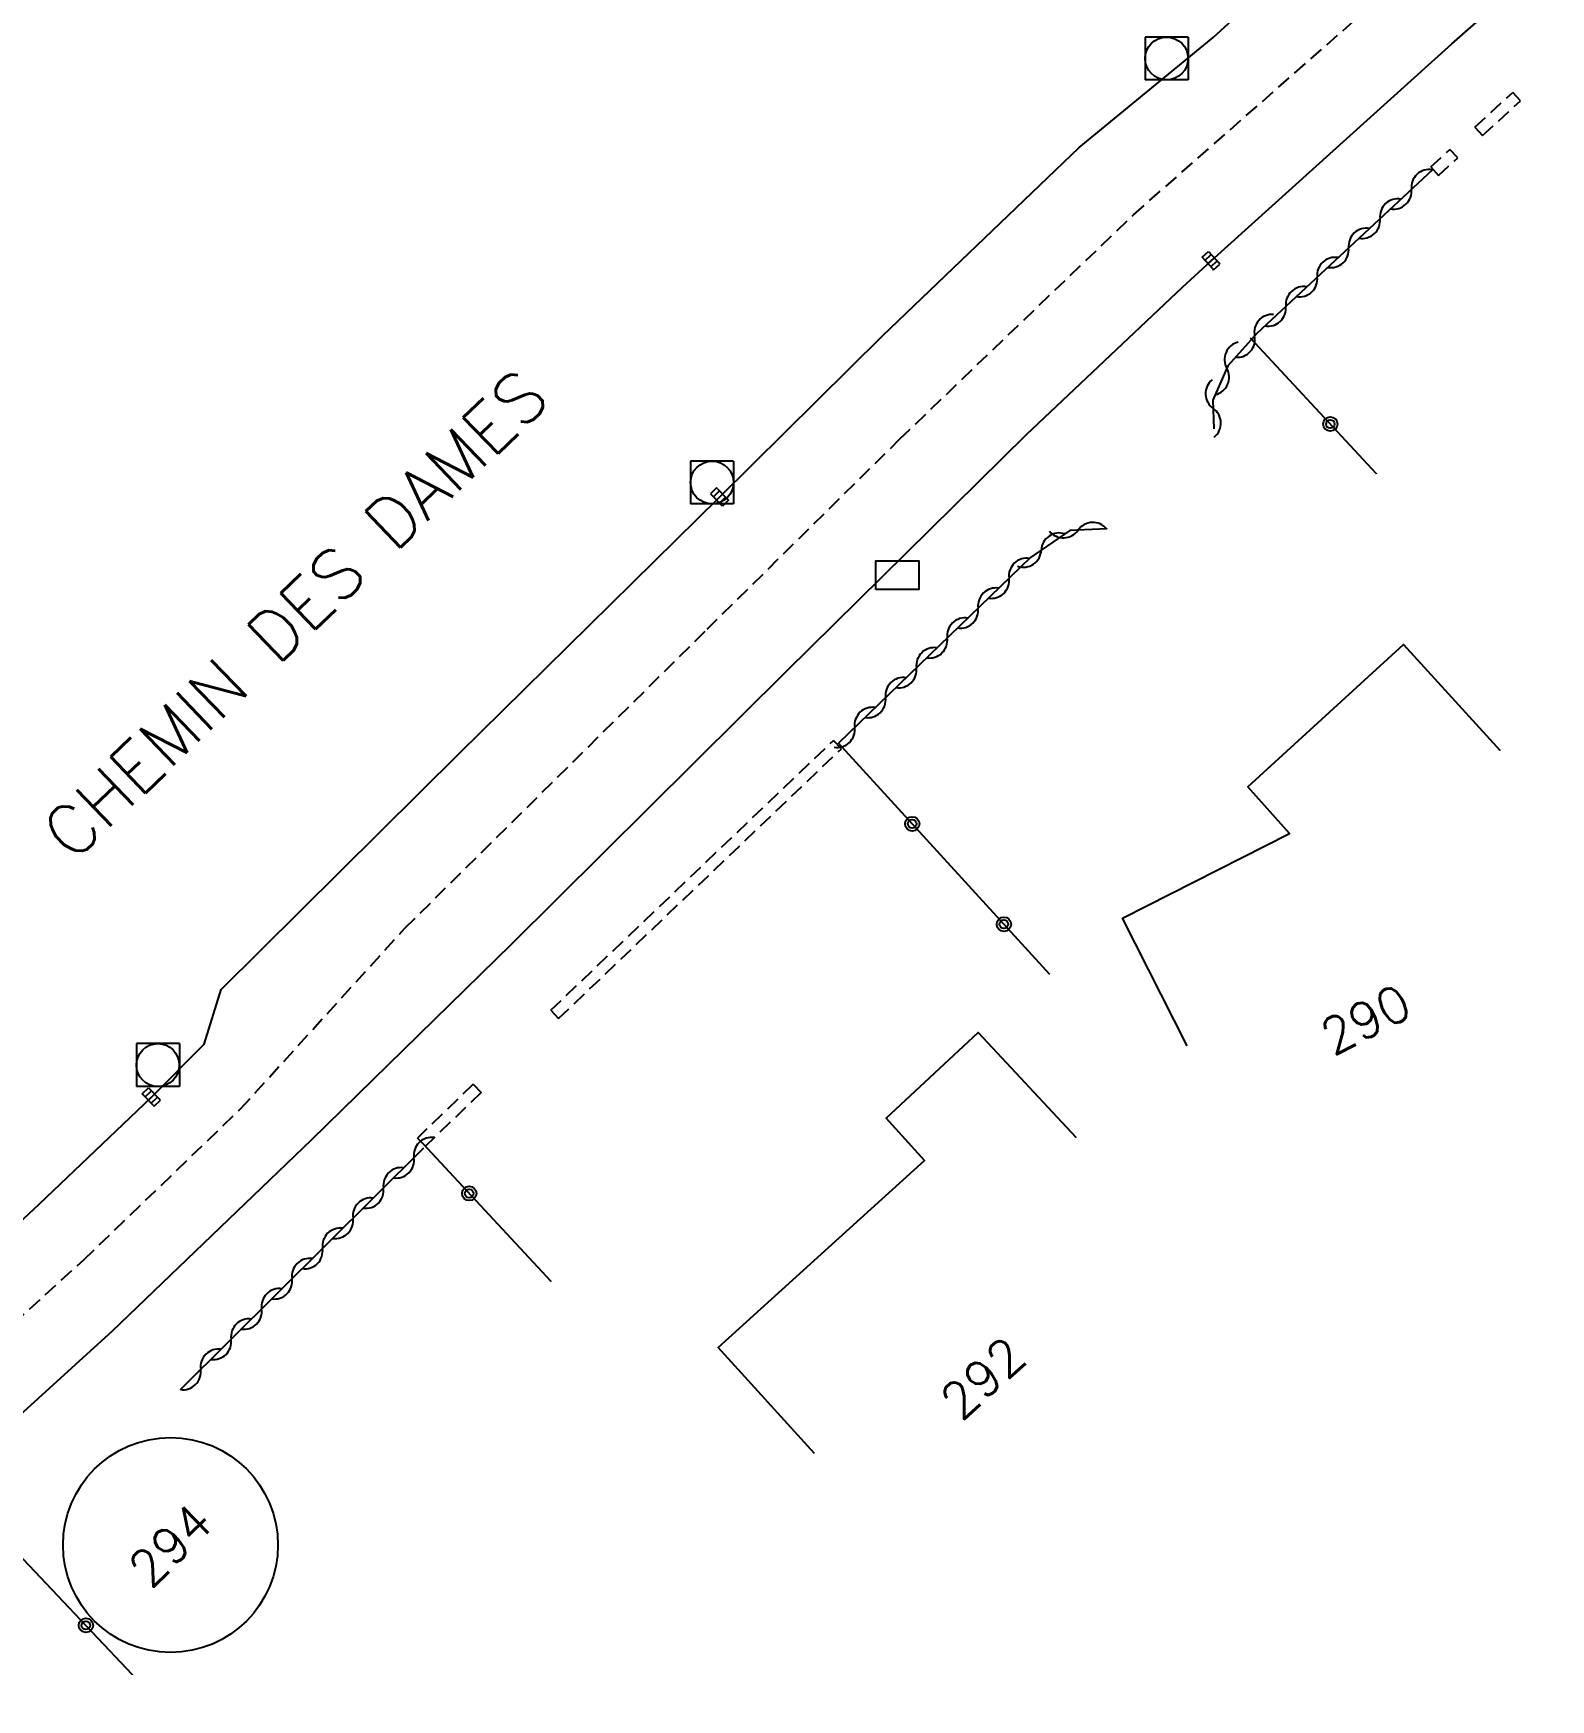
# Model space of a CAD drawing. Header units: millimetres. Extents: x 133016 to 134000, y 142000 to 143000.
# Drawn here: x 133549.5 to 133602.5, y 142426.3 to 142484.5 of the extents above; entities that cross this region are included whole.
import ezdxf
from ezdxf.enums import TextEntityAlignment as Align

# ---------------------------------------------------------------- set-up
doc = ezdxf.new("R2010")
doc.units = ezdxf.units.MM
doc.linetypes.add('DASHED', pattern=[0.75, 0.5, -0.25])
doc.layers.get('0').update_dxf_attribs({"linetype": 'CONTINUOUS'})
for name, color, linetype in [('W0001', 6, 'DASHED'), ('W0008', 7, 'CONTINUOUS'), ('W0100', 7, 'CONTINUOUS'), ('W0112', 1, 'DASHED'), ('W0310', 3, 'CONTINUOUS'), ('W0322', 7, 'CONTINUOUS'), ('W0400', 7, 'CONTINUOUS'), ('W0420', 7, 'CONTINUOUS'), ('W0989', 7, 'CONTINUOUS'), ('W0991', 7, 'CONTINUOUS'), ('W1102', 7, 'CONTINUOUS'), ('W1471', 7, 'CONTINUOUS')]:
    doc.layers.add(name, color=color, linetype=linetype)
doc.styles.get("Standard").update_dxf_attribs({"font": 'romans.shx', "width": 0.85})

# ---------------------------------------------------------------- blocks, each defined once
blk = doc.blocks.new('t310o')
at = {"color": 0, "linetype": 'Continuous'}
for centre, start, end in [((-0.5, 0.375), 216.8699, 323.1304), ((0.5, -0.375), 36.8699, 143.1303)]:
    blk.add_arc(centre, 0.625, start, end, dxfattribs=at)
blk = doc.blocks.new('t322o')
at = {"color": 0, "linetype": 'Continuous'}
for radius in [0.25, 0.15]:
    blk.add_circle((0, 0), radius, dxfattribs=at)
blk = doc.blocks.new('T400')
for p, q in [((-0.15, 0.3), (0.15, 0.3)), ((-0.15, -0.25), (-0.15, 0.3)), ((-0.15, 0.15), (0.15, 0.15)), ((-0.15, 0), (0.15, 0)), ((0.15, 0.3), (0.15, -0.25)), ((-0.15, -0.15), (0.15, -0.15)), ((-0.15, -0.25), (-0.15, -0.3)), ((-0.15, -0.3), (0.15, -0.3)), ((0.15, -0.3), (0.15, -0.25))]:
    blk.add_line(p, q)
blk = doc.blocks.new('T420')
for p, q in [((0.75, 0.75), (-0.75, 0.75)), ((-0.75, 0.75), (-0.75, -0.75)), ((0.75, 0.75), (0.75, -0.75)), ((0.75, -0.75), (-0.75, -0.75))]:
    blk.add_line(p, q)
blk.add_ellipse((0, 0), major_axis=(-0.53, 0.53), ratio=1, start_param=3.926991, end_param=10.210176)
blk = doc.blocks.new('T1471')
at = {"color": 0, "linetype": 'Continuous', "flags": 128}
blk.add_lwpolyline([(-0.75, -0.5), (-0.75, 0.5), (0.75, 0.5), (0.75, -0.5), (-0.75, -0.5)], dxfattribs=at)

msp = doc.modelspace()

# ---------------------------------------------------------------- linework, layer by layer
at = {"layer": 'W0001'}
msp.add_lwpolyline([(133530.37, 142423.896), (133538.187, 142430.161), (133543.774, 142434.872), (133551.23, 142441.628), (133556.708, 142446.899), (133562.458, 142453.214), (133573.016, 142463.654), (133579.756, 142470.304), (133587.919, 142478.134), (133595.24, 142484.566), (133607.26, 142495.156), (133619.098, 142505.315), (133632.198, 142516.709), (133653.114, 142535.572), (133660.407, 142542.776), (133667.194, 142549.777)], dxfattribs=at)
at = {"layer": 'W0008'}
for points in [[(133529.241, 142426.113), (133532.936, 142429.001), (133538.96, 142434.03), (133545.243, 142439.455), (133549.674, 142443.573), (133553.594, 142447.315), (133555.441, 142449.161), (133556.038, 142451.07), (133564.369, 142459.332), (133573.449, 142468.275), (133579.148, 142473.905), (133586.018, 142480.488), (133590.705, 142484.333), (133597.816, 142490.826), (133602.084, 142494.549), (133608.137, 142499.75), (133617.783, 142507.939), (133626.059, 142515.176), (133635.613, 142523.56), (133651.961, 142538.426), (133654.121, 142540.603), (133655.036, 142541.483), (133664.271, 142550.815)], [(133531.073, 142421.332), (133537.632, 142426.472), (133545.627, 142433.149), (133552.238, 142439.152), (133559.196, 142445.819), (133566.179, 142452.654), (133575.788, 142462.196), (133584.176, 142470.463), (133589.63, 142475.609), (133590.63, 142476.53), (133599.045, 142484.103), (133605.1, 142489.423), (133612.866, 142496.17), (133624.323, 142506.061), (133632.505, 142513.134), (133642.307, 142521.668), (133646.627, 142525.549), (133653.082, 142531.555), (133658.118, 142536.363), (133662.78, 142541.038), (133667.512, 142545.948)]]:
    msp.add_lwpolyline(points, dxfattribs=at)
at = {"layer": 'W0100'}
for points in [[(133589.802, 142449.103), (133587.538, 142453.561), (133593.368, 142456.522), (133591.915, 142458.156), (133597.36, 142463.125), (133600.73, 142459.431), (133600.73, 142459.431), (133600.73, 142459.431), (133600.73, 142459.431), (133600.73, 142459.431), (133600.73, 142459.431), (133600.73, 142459.431), (133600.73, 142459.431), (133600.73, 142459.431), (133600.73, 142459.431), (133600.73, 142459.431), (133600.73, 142459.431), (133600.73, 142459.431), (133600.73, 142459.431), (133600.73, 142459.431), (133600.73, 142459.431), (133600.73, 142459.431), (133600.73, 142459.431), (133600.73, 142459.431), (133600.73, 142459.431), (133600.73, 142459.431), (133600.73, 142459.431), (133600.73, 142459.431), (133600.73, 142459.431), (133600.73, 142459.431), (133600.73, 142459.431), (133600.73, 142459.431), (133600.73, 142459.431), (133600.73, 142459.431), (133600.73, 142459.431), (133600.73, 142459.431), (133600.73, 142459.431), (133600.73, 142459.431), (133600.73, 142459.431), (133600.73, 142459.431), (133600.73, 142459.431), (133600.73, 142459.431), (133600.73, 142459.431), (133600.73, 142459.431), (133600.73, 142459.431), (133600.73, 142459.431), (133600.73, 142459.431), (133600.73, 142459.431), (133600.73, 142459.431), (133600.73, 142459.431), (133600.73, 142459.431), (133600.73, 142459.431), (133600.73, 142459.431), (133600.73, 142459.431), (133600.73, 142459.431), (133600.73, 142459.431), (133600.73, 142459.431), (133600.73, 142459.431), (133600.73, 142459.431), (133600.73, 142459.431), (133600.73, 142459.431), (133600.73, 142459.431), (133600.73, 142459.431), (133600.73, 142459.431), (133600.73, 142459.431), (133600.73, 142459.431), (133600.73, 142459.431), (133600.73, 142459.431), (133600.73, 142459.431), (133600.73, 142459.431), (133600.73, 142459.431), (133600.73, 142459.431), (133600.73, 142459.431), (133600.73, 142459.431), (133600.73, 142459.431), (133600.73, 142459.431), (133600.73, 142459.431), (133600.73, 142459.431), (133600.73, 142459.431), (133600.73, 142459.431), (133600.73, 142459.431), (133600.73, 142459.431), (133600.73, 142459.431), (133600.73, 142459.431), (133600.73, 142459.431), (133600.73, 142459.431), (133600.73, 142459.431), (133600.73, 142459.431), (133600.73, 142459.431), (133600.73, 142459.431), (133600.73, 142459.431), (133600.73, 142459.431), (133600.73, 142459.431), (133600.73, 142459.431), (133600.73, 142459.431), (133600.73, 142459.431), (133600.73, 142459.431), (133600.73, 142459.431), (133600.73, 142459.431), (133600.73, 142459.431), (133600.73, 142459.431), (133600.73, 142459.431), (133600.73, 142459.431), (133600.73, 142459.431), (133600.73, 142459.431), (133600.73, 142459.431), (133600.73, 142459.431), (133600.73, 142459.431), (133600.73, 142459.431), (133600.73, 142459.431), (133600.73, 142459.431), (133600.73, 142459.431), (133600.73, 142459.431), (133600.73, 142459.431), (133600.73, 142459.431), (133600.73, 142459.431), (133600.73, 142459.431), (133600.73, 142459.431), (133600.73, 142459.431), (133600.73, 142459.431)], [(133576.767, 142434.864), (133573.41, 142438.569), (133580.617, 142445.1), (133579.281, 142446.577), (133582.494, 142449.574), (133585.904, 142445.917), (133585.904, 142445.917), (133585.904, 142445.917), (133585.904, 142445.917), (133585.904, 142445.917), (133585.904, 142445.917), (133585.904, 142445.917), (133585.904, 142445.917), (133585.904, 142445.917), (133585.904, 142445.917), (133585.904, 142445.917), (133585.904, 142445.917), (133585.904, 142445.917), (133585.904, 142445.917), (133585.904, 142445.917), (133585.904, 142445.917), (133585.904, 142445.917), (133585.904, 142445.917), (133585.904, 142445.917), (133585.904, 142445.917), (133585.904, 142445.917), (133585.904, 142445.917), (133585.904, 142445.917), (133585.904, 142445.917), (133585.904, 142445.917), (133585.904, 142445.917), (133585.904, 142445.917), (133585.904, 142445.917), (133585.904, 142445.917), (133585.904, 142445.917), (133585.904, 142445.917), (133585.904, 142445.917), (133585.904, 142445.917), (133585.904, 142445.917), (133585.904, 142445.917), (133585.904, 142445.917), (133585.904, 142445.917), (133585.904, 142445.917), (133585.904, 142445.917), (133585.904, 142445.917), (133585.904, 142445.917), (133585.904, 142445.917), (133585.904, 142445.917), (133585.904, 142445.917), (133585.904, 142445.917), (133585.904, 142445.917), (133585.904, 142445.917), (133585.904, 142445.917), (133585.904, 142445.917), (133585.904, 142445.917), (133585.904, 142445.917), (133585.904, 142445.917), (133585.904, 142445.917), (133585.904, 142445.917), (133585.904, 142445.917), (133585.904, 142445.917), (133585.904, 142445.917), (133585.904, 142445.917), (133585.904, 142445.917), (133585.904, 142445.917), (133585.904, 142445.917), (133585.904, 142445.917), (133585.904, 142445.917), (133585.904, 142445.917), (133585.904, 142445.917), (133585.904, 142445.917), (133585.904, 142445.917), (133585.904, 142445.917), (133585.904, 142445.917), (133585.904, 142445.917), (133585.904, 142445.917), (133585.904, 142445.917), (133585.904, 142445.917), (133585.904, 142445.917), (133585.904, 142445.917), (133585.904, 142445.917), (133585.904, 142445.917), (133585.904, 142445.917), (133585.904, 142445.917), (133585.904, 142445.917), (133585.904, 142445.917), (133585.904, 142445.917), (133585.904, 142445.917), (133585.904, 142445.917), (133585.904, 142445.917), (133585.904, 142445.917), (133585.904, 142445.917), (133585.904, 142445.917), (133585.904, 142445.917), (133585.904, 142445.917), (133585.904, 142445.917), (133585.904, 142445.917), (133585.904, 142445.917), (133585.904, 142445.917), (133585.904, 142445.917), (133585.904, 142445.917), (133585.904, 142445.917), (133585.904, 142445.917), (133585.904, 142445.917), (133585.904, 142445.917), (133585.904, 142445.917), (133585.904, 142445.917), (133585.904, 142445.917), (133585.904, 142445.917), (133585.904, 142445.917), (133585.904, 142445.917), (133585.904, 142445.917), (133585.904, 142445.917), (133585.904, 142445.917), (133585.904, 142445.917), (133585.904, 142445.917), (133585.904, 142445.917), (133585.904, 142445.917), (133585.904, 142445.917), (133585.904, 142445.917)]]:
    msp.add_lwpolyline(points, dxfattribs=at)
at = {"layer": 'W0112'}
for points in [[(133599.85, 142481.201), (133601.182, 142482.412), (133601.182, 142482.412), (133601.182, 142482.412), (133601.182, 142482.412), (133601.182, 142482.412), (133601.182, 142482.412), (133601.182, 142482.412), (133601.182, 142482.412), (133601.182, 142482.412), (133601.182, 142482.412), (133601.182, 142482.412), (133601.182, 142482.412), (133601.182, 142482.412), (133601.182, 142482.412), (133601.182, 142482.412), (133601.182, 142482.412), (133601.182, 142482.412), (133601.182, 142482.412), (133601.182, 142482.412), (133601.182, 142482.412), (133601.182, 142482.412), (133601.182, 142482.412), (133601.182, 142482.412), (133601.182, 142482.412), (133601.182, 142482.412), (133601.182, 142482.412), (133601.182, 142482.412), (133601.182, 142482.412), (133601.182, 142482.412), (133601.182, 142482.412), (133601.182, 142482.412), (133601.182, 142482.412), (133601.182, 142482.412), (133601.182, 142482.412), (133601.182, 142482.412), (133601.182, 142482.412), (133601.182, 142482.412), (133601.182, 142482.412), (133601.182, 142482.412), (133601.182, 142482.412), (133601.182, 142482.412), (133601.182, 142482.412), (133601.182, 142482.412), (133601.182, 142482.412), (133601.182, 142482.412), (133601.182, 142482.412), (133601.182, 142482.412), (133601.182, 142482.412), (133601.182, 142482.412), (133601.182, 142482.412), (133601.182, 142482.412), (133601.182, 142482.412), (133601.182, 142482.412), (133601.182, 142482.412), (133601.182, 142482.412), (133601.182, 142482.412), (133601.182, 142482.412), (133601.182, 142482.412), (133601.182, 142482.412), (133601.182, 142482.412), (133601.182, 142482.412), (133601.182, 142482.412), (133601.182, 142482.412), (133601.182, 142482.412), (133601.182, 142482.412), (133601.182, 142482.412), (133601.182, 142482.412), (133601.182, 142482.412), (133601.182, 142482.412), (133601.182, 142482.412), (133601.182, 142482.412), (133601.182, 142482.412), (133601.182, 142482.412), (133601.182, 142482.412), (133601.182, 142482.412), (133601.182, 142482.412), (133601.182, 142482.412), (133601.182, 142482.412), (133601.182, 142482.412), (133601.182, 142482.412), (133601.182, 142482.412), (133601.182, 142482.412), (133601.182, 142482.412), (133601.182, 142482.412), (133601.182, 142482.412), (133601.182, 142482.412), (133601.182, 142482.412), (133601.182, 142482.412), (133601.182, 142482.412), (133601.182, 142482.412), (133601.182, 142482.412), (133601.182, 142482.412), (133601.182, 142482.412), (133601.182, 142482.412), (133601.182, 142482.412), (133601.182, 142482.412), (133601.182, 142482.412), (133601.182, 142482.412), (133601.182, 142482.412), (133601.182, 142482.412), (133601.182, 142482.412), (133601.182, 142482.412), (133601.182, 142482.412), (133601.182, 142482.412), (133601.182, 142482.412), (133601.182, 142482.412), (133601.182, 142482.412), (133601.182, 142482.412), (133601.182, 142482.412), (133601.182, 142482.412), (133601.182, 142482.412), (133601.182, 142482.412), (133601.182, 142482.412), (133601.182, 142482.412), (133601.182, 142482.412), (133601.182, 142482.412), (133601.182, 142482.412), (133601.182, 142482.412), (133601.182, 142482.412)], [(133599.85, 142481.201), (133600.119, 142480.905), (133601.451, 142482.116), (133601.182, 142482.412), (133601.182, 142482.412), (133601.182, 142482.412), (133601.182, 142482.412), (133601.182, 142482.412), (133601.182, 142482.412), (133601.182, 142482.412), (133601.182, 142482.412), (133601.182, 142482.412), (133601.182, 142482.412), (133601.182, 142482.412), (133601.182, 142482.412), (133601.182, 142482.412), (133601.182, 142482.412), (133601.182, 142482.412), (133601.182, 142482.412), (133601.182, 142482.412), (133601.182, 142482.412), (133601.182, 142482.412), (133601.182, 142482.412), (133601.182, 142482.412), (133601.182, 142482.412), (133601.182, 142482.412), (133601.182, 142482.412), (133601.182, 142482.412), (133601.182, 142482.412), (133601.182, 142482.412), (133601.182, 142482.412), (133601.182, 142482.412), (133601.182, 142482.412), (133601.182, 142482.412), (133601.182, 142482.412), (133601.182, 142482.412), (133601.182, 142482.412), (133601.182, 142482.412), (133601.182, 142482.412), (133601.182, 142482.412), (133601.182, 142482.412), (133601.182, 142482.412), (133601.182, 142482.412), (133601.182, 142482.412), (133601.182, 142482.412), (133601.182, 142482.412), (133601.182, 142482.412), (133601.182, 142482.412), (133601.182, 142482.412), (133601.182, 142482.412), (133601.182, 142482.412), (133601.182, 142482.412), (133601.182, 142482.412), (133601.182, 142482.412), (133601.182, 142482.412), (133601.182, 142482.412), (133601.182, 142482.412), (133601.182, 142482.412), (133601.182, 142482.412), (133601.182, 142482.412), (133601.182, 142482.412), (133601.182, 142482.412), (133601.182, 142482.412), (133601.182, 142482.412), (133601.182, 142482.412), (133601.182, 142482.412), (133601.182, 142482.412), (133601.182, 142482.412), (133601.182, 142482.412), (133601.182, 142482.412), (133601.182, 142482.412), (133601.182, 142482.412), (133601.182, 142482.412), (133601.182, 142482.412), (133601.182, 142482.412), (133601.182, 142482.412), (133601.182, 142482.412), (133601.182, 142482.412), (133601.182, 142482.412), (133601.182, 142482.412), (133601.182, 142482.412), (133601.182, 142482.412), (133601.182, 142482.412), (133601.182, 142482.412), (133601.182, 142482.412), (133601.182, 142482.412), (133601.182, 142482.412), (133601.182, 142482.412), (133601.182, 142482.412), (133601.182, 142482.412), (133601.182, 142482.412), (133601.182, 142482.412), (133601.182, 142482.412), (133601.182, 142482.412), (133601.182, 142482.412), (133601.182, 142482.412), (133601.182, 142482.412), (133601.182, 142482.412), (133601.182, 142482.412), (133601.182, 142482.412), (133601.182, 142482.412), (133601.182, 142482.412), (133601.182, 142482.412), (133601.182, 142482.412), (133601.182, 142482.412), (133601.182, 142482.412), (133601.182, 142482.412), (133601.182, 142482.412), (133601.182, 142482.412), (133601.182, 142482.412), (133601.182, 142482.412), (133601.182, 142482.412), (133601.182, 142482.412), (133601.182, 142482.412), (133601.182, 142482.412), (133601.182, 142482.412), (133601.182, 142482.412), (133601.182, 142482.412), (133601.182, 142482.412), (133601.182, 142482.412)], [(133598.308, 142479.804), (133598.982, 142480.418), (133598.982, 142480.418), (133598.982, 142480.418), (133598.982, 142480.418), (133598.982, 142480.418), (133598.982, 142480.418), (133598.982, 142480.418), (133598.982, 142480.418), (133598.982, 142480.418), (133598.982, 142480.418), (133598.982, 142480.418), (133598.982, 142480.418), (133598.982, 142480.418), (133598.982, 142480.418), (133598.982, 142480.418), (133598.982, 142480.418), (133598.982, 142480.418), (133598.982, 142480.418), (133598.982, 142480.418), (133598.982, 142480.418), (133598.982, 142480.418), (133598.982, 142480.418), (133598.982, 142480.418), (133598.982, 142480.418), (133598.982, 142480.418), (133598.982, 142480.418), (133598.982, 142480.418), (133598.982, 142480.418), (133598.982, 142480.418), (133598.982, 142480.418), (133598.982, 142480.418), (133598.982, 142480.418), (133598.982, 142480.418), (133598.982, 142480.418), (133598.982, 142480.418), (133598.982, 142480.418), (133598.982, 142480.418), (133598.982, 142480.418), (133598.982, 142480.418), (133598.982, 142480.418), (133598.982, 142480.418), (133598.982, 142480.418), (133598.982, 142480.418), (133598.982, 142480.418), (133598.982, 142480.418), (133598.982, 142480.418), (133598.982, 142480.418), (133598.982, 142480.418), (133598.982, 142480.418), (133598.982, 142480.418), (133598.982, 142480.418), (133598.982, 142480.418), (133598.982, 142480.418), (133598.982, 142480.418), (133598.982, 142480.418), (133598.982, 142480.418), (133598.982, 142480.418), (133598.982, 142480.418), (133598.982, 142480.418), (133598.982, 142480.418), (133598.982, 142480.418), (133598.982, 142480.418), (133598.982, 142480.418), (133598.982, 142480.418), (133598.982, 142480.418), (133598.982, 142480.418), (133598.982, 142480.418), (133598.982, 142480.418), (133598.982, 142480.418), (133598.982, 142480.418), (133598.982, 142480.418), (133598.982, 142480.418), (133598.982, 142480.418), (133598.982, 142480.418), (133598.982, 142480.418), (133598.982, 142480.418), (133598.982, 142480.418), (133598.982, 142480.418), (133598.982, 142480.418), (133598.982, 142480.418), (133598.982, 142480.418), (133598.982, 142480.418), (133598.982, 142480.418), (133598.982, 142480.418), (133598.982, 142480.418), (133598.982, 142480.418), (133598.982, 142480.418), (133598.982, 142480.418), (133598.982, 142480.418), (133598.982, 142480.418), (133598.982, 142480.418), (133598.982, 142480.418), (133598.982, 142480.418), (133598.982, 142480.418), (133598.982, 142480.418), (133598.982, 142480.418), (133598.982, 142480.418), (133598.982, 142480.418), (133598.982, 142480.418), (133598.982, 142480.418), (133598.982, 142480.418), (133598.982, 142480.418), (133598.982, 142480.418), (133598.982, 142480.418), (133598.982, 142480.418), (133598.982, 142480.418), (133598.982, 142480.418), (133598.982, 142480.418), (133598.982, 142480.418), (133598.982, 142480.418), (133598.982, 142480.418), (133598.982, 142480.418), (133598.982, 142480.418), (133598.982, 142480.418), (133598.982, 142480.418), (133598.982, 142480.418), (133598.982, 142480.418), (133598.982, 142480.418), (133598.982, 142480.418)], [(133598.308, 142479.804), (133598.577, 142479.508), (133599.252, 142480.123), (133598.982, 142480.418), (133598.982, 142480.418), (133598.982, 142480.418), (133598.982, 142480.418), (133598.982, 142480.418), (133598.982, 142480.418), (133598.982, 142480.418), (133598.982, 142480.418), (133598.982, 142480.418), (133598.982, 142480.418), (133598.982, 142480.418), (133598.982, 142480.418), (133598.982, 142480.418), (133598.982, 142480.418), (133598.982, 142480.418), (133598.982, 142480.418), (133598.982, 142480.418), (133598.982, 142480.418), (133598.982, 142480.418), (133598.982, 142480.418), (133598.982, 142480.418), (133598.982, 142480.418), (133598.982, 142480.418), (133598.982, 142480.418), (133598.982, 142480.418), (133598.982, 142480.418), (133598.982, 142480.418), (133598.982, 142480.418), (133598.982, 142480.418), (133598.982, 142480.418), (133598.982, 142480.418), (133598.982, 142480.418), (133598.982, 142480.418), (133598.982, 142480.418), (133598.982, 142480.418), (133598.982, 142480.418), (133598.982, 142480.418), (133598.982, 142480.418), (133598.982, 142480.418), (133598.982, 142480.418), (133598.982, 142480.418), (133598.982, 142480.418), (133598.982, 142480.418), (133598.982, 142480.418), (133598.982, 142480.418), (133598.982, 142480.418), (133598.982, 142480.418), (133598.982, 142480.418), (133598.982, 142480.418), (133598.982, 142480.418), (133598.982, 142480.418), (133598.982, 142480.418), (133598.982, 142480.418), (133598.982, 142480.418), (133598.982, 142480.418), (133598.982, 142480.418), (133598.982, 142480.418), (133598.982, 142480.418), (133598.982, 142480.418), (133598.982, 142480.418), (133598.982, 142480.418), (133598.982, 142480.418), (133598.982, 142480.418), (133598.982, 142480.418), (133598.982, 142480.418), (133598.982, 142480.418), (133598.982, 142480.418), (133598.982, 142480.418), (133598.982, 142480.418), (133598.982, 142480.418), (133598.982, 142480.418), (133598.982, 142480.418), (133598.982, 142480.418), (133598.982, 142480.418), (133598.982, 142480.418), (133598.982, 142480.418), (133598.982, 142480.418), (133598.982, 142480.418), (133598.982, 142480.418), (133598.982, 142480.418), (133598.982, 142480.418), (133598.982, 142480.418), (133598.982, 142480.418), (133598.982, 142480.418), (133598.982, 142480.418), (133598.982, 142480.418), (133598.982, 142480.418), (133598.982, 142480.418), (133598.982, 142480.418), (133598.982, 142480.418), (133598.982, 142480.418), (133598.982, 142480.418), (133598.982, 142480.418), (133598.982, 142480.418), (133598.982, 142480.418), (133598.982, 142480.418), (133598.982, 142480.418), (133598.982, 142480.418), (133598.982, 142480.418), (133598.982, 142480.418), (133598.982, 142480.418), (133598.982, 142480.418), (133598.982, 142480.418), (133598.982, 142480.418), (133598.982, 142480.418), (133598.982, 142480.418), (133598.982, 142480.418), (133598.982, 142480.418), (133598.982, 142480.418), (133598.982, 142480.418), (133598.982, 142480.418), (133598.982, 142480.418), (133598.982, 142480.418), (133598.982, 142480.418), (133598.982, 142480.418), (133598.982, 142480.418), (133598.982, 142480.418)], [(133567.552, 142450.345), (133577.435, 142459.773), (133577.435, 142459.773), (133577.435, 142459.773), (133577.435, 142459.773), (133577.435, 142459.773), (133577.435, 142459.773), (133577.435, 142459.773), (133577.435, 142459.773), (133577.435, 142459.773), (133577.435, 142459.773), (133577.435, 142459.773), (133577.435, 142459.773), (133577.435, 142459.773), (133577.435, 142459.773), (133577.435, 142459.773), (133577.435, 142459.773), (133577.435, 142459.773), (133577.435, 142459.773), (133577.435, 142459.773), (133577.435, 142459.773), (133577.435, 142459.773), (133577.435, 142459.773), (133577.435, 142459.773), (133577.435, 142459.773), (133577.435, 142459.773), (133577.435, 142459.773), (133577.435, 142459.773), (133577.435, 142459.773), (133577.435, 142459.773), (133577.435, 142459.773), (133577.435, 142459.773), (133577.435, 142459.773), (133577.435, 142459.773), (133577.435, 142459.773), (133577.435, 142459.773), (133577.435, 142459.773), (133577.435, 142459.773), (133577.435, 142459.773), (133577.435, 142459.773), (133577.435, 142459.773), (133577.435, 142459.773), (133577.435, 142459.773), (133577.435, 142459.773), (133577.435, 142459.773), (133577.435, 142459.773), (133577.435, 142459.773), (133577.435, 142459.773), (133577.435, 142459.773), (133577.435, 142459.773), (133577.435, 142459.773), (133577.435, 142459.773), (133577.435, 142459.773), (133577.435, 142459.773), (133577.435, 142459.773), (133577.435, 142459.773), (133577.435, 142459.773), (133577.435, 142459.773), (133577.435, 142459.773), (133577.435, 142459.773), (133577.435, 142459.773), (133577.435, 142459.773), (133577.435, 142459.773), (133577.435, 142459.773), (133577.435, 142459.773), (133577.435, 142459.773), (133577.435, 142459.773), (133577.435, 142459.773), (133577.435, 142459.773), (133577.435, 142459.773), (133577.435, 142459.773), (133577.435, 142459.773), (133577.435, 142459.773), (133577.435, 142459.773), (133577.435, 142459.773), (133577.435, 142459.773), (133577.435, 142459.773), (133577.435, 142459.773), (133577.435, 142459.773), (133577.435, 142459.773), (133577.435, 142459.773), (133577.435, 142459.773), (133577.435, 142459.773), (133577.435, 142459.773), (133577.435, 142459.773), (133577.435, 142459.773), (133577.435, 142459.773), (133577.435, 142459.773), (133577.435, 142459.773), (133577.435, 142459.773), (133577.435, 142459.773), (133577.435, 142459.773), (133577.435, 142459.773), (133577.435, 142459.773), (133577.435, 142459.773), (133577.435, 142459.773), (133577.435, 142459.773), (133577.435, 142459.773), (133577.435, 142459.773), (133577.435, 142459.773), (133577.435, 142459.773), (133577.435, 142459.773), (133577.435, 142459.773), (133577.435, 142459.773), (133577.435, 142459.773), (133577.435, 142459.773), (133577.435, 142459.773), (133577.435, 142459.773), (133577.435, 142459.773), (133577.435, 142459.773), (133577.435, 142459.773), (133577.435, 142459.773), (133577.435, 142459.773), (133577.435, 142459.773), (133577.435, 142459.773), (133577.435, 142459.773), (133577.435, 142459.773), (133577.435, 142459.773), (133577.435, 142459.773), (133577.435, 142459.773)], [(133567.552, 142450.345), (133567.828, 142450.056), (133577.711, 142459.483), (133577.435, 142459.773), (133577.435, 142459.773), (133577.435, 142459.773), (133577.435, 142459.773), (133577.435, 142459.773), (133577.435, 142459.773), (133577.435, 142459.773), (133577.435, 142459.773), (133577.435, 142459.773), (133577.435, 142459.773), (133577.435, 142459.773), (133577.435, 142459.773), (133577.435, 142459.773), (133577.435, 142459.773), (133577.435, 142459.773), (133577.435, 142459.773), (133577.435, 142459.773), (133577.435, 142459.773), (133577.435, 142459.773), (133577.435, 142459.773), (133577.435, 142459.773), (133577.435, 142459.773), (133577.435, 142459.773), (133577.435, 142459.773), (133577.435, 142459.773), (133577.435, 142459.773), (133577.435, 142459.773), (133577.435, 142459.773), (133577.435, 142459.773), (133577.435, 142459.773), (133577.435, 142459.773), (133577.435, 142459.773), (133577.435, 142459.773), (133577.435, 142459.773), (133577.435, 142459.773), (133577.435, 142459.773), (133577.435, 142459.773), (133577.435, 142459.773), (133577.435, 142459.773), (133577.435, 142459.773), (133577.435, 142459.773), (133577.435, 142459.773), (133577.435, 142459.773), (133577.435, 142459.773), (133577.435, 142459.773), (133577.435, 142459.773), (133577.435, 142459.773), (133577.435, 142459.773), (133577.435, 142459.773), (133577.435, 142459.773), (133577.435, 142459.773), (133577.435, 142459.773), (133577.435, 142459.773), (133577.435, 142459.773), (133577.435, 142459.773), (133577.435, 142459.773), (133577.435, 142459.773), (133577.435, 142459.773), (133577.435, 142459.773), (133577.435, 142459.773), (133577.435, 142459.773), (133577.435, 142459.773), (133577.435, 142459.773), (133577.435, 142459.773), (133577.435, 142459.773), (133577.435, 142459.773), (133577.435, 142459.773), (133577.435, 142459.773), (133577.435, 142459.773), (133577.435, 142459.773), (133577.435, 142459.773), (133577.435, 142459.773), (133577.435, 142459.773), (133577.435, 142459.773), (133577.435, 142459.773), (133577.435, 142459.773), (133577.435, 142459.773), (133577.435, 142459.773), (133577.435, 142459.773), (133577.435, 142459.773), (133577.435, 142459.773), (133577.435, 142459.773), (133577.435, 142459.773), (133577.435, 142459.773), (133577.435, 142459.773), (133577.435, 142459.773), (133577.435, 142459.773), (133577.435, 142459.773), (133577.435, 142459.773), (133577.435, 142459.773), (133577.435, 142459.773), (133577.435, 142459.773), (133577.435, 142459.773), (133577.435, 142459.773), (133577.435, 142459.773), (133577.435, 142459.773), (133577.435, 142459.773), (133577.435, 142459.773), (133577.435, 142459.773), (133577.435, 142459.773), (133577.435, 142459.773), (133577.435, 142459.773), (133577.435, 142459.773), (133577.435, 142459.773), (133577.435, 142459.773), (133577.435, 142459.773), (133577.435, 142459.773), (133577.435, 142459.773), (133577.435, 142459.773), (133577.435, 142459.773), (133577.435, 142459.773), (133577.435, 142459.773), (133577.435, 142459.773), (133577.435, 142459.773), (133577.435, 142459.773), (133577.435, 142459.773), (133577.435, 142459.773)], [(133564.84, 142447.762), (133562.895, 142445.884), (133562.895, 142445.884), (133562.895, 142445.884), (133562.895, 142445.884), (133562.895, 142445.884), (133562.895, 142445.884), (133562.895, 142445.884), (133562.895, 142445.884), (133562.895, 142445.884), (133562.895, 142445.884), (133562.895, 142445.884), (133562.895, 142445.884), (133562.895, 142445.884), (133562.895, 142445.884), (133562.895, 142445.884), (133562.895, 142445.884), (133562.895, 142445.884), (133562.895, 142445.884), (133562.895, 142445.884), (133562.895, 142445.884), (133562.895, 142445.884), (133562.895, 142445.884), (133562.895, 142445.884), (133562.895, 142445.884), (133562.895, 142445.884), (133562.895, 142445.884), (133562.895, 142445.884), (133562.895, 142445.884), (133562.895, 142445.884), (133562.895, 142445.884), (133562.895, 142445.884), (133562.895, 142445.884), (133562.895, 142445.884), (133562.895, 142445.884), (133562.895, 142445.884), (133562.895, 142445.884), (133562.895, 142445.884), (133562.895, 142445.884), (133562.895, 142445.884), (133562.895, 142445.884), (133562.895, 142445.884), (133562.895, 142445.884), (133562.895, 142445.884), (133562.895, 142445.884), (133562.895, 142445.884), (133562.895, 142445.884), (133562.895, 142445.884), (133562.895, 142445.884), (133562.895, 142445.884), (133562.895, 142445.884), (133562.895, 142445.884), (133562.895, 142445.884), (133562.895, 142445.884), (133562.895, 142445.884), (133562.895, 142445.884), (133562.895, 142445.884), (133562.895, 142445.884), (133562.895, 142445.884), (133562.895, 142445.884), (133562.895, 142445.884), (133562.895, 142445.884), (133562.895, 142445.884), (133562.895, 142445.884), (133562.895, 142445.884), (133562.895, 142445.884), (133562.895, 142445.884), (133562.895, 142445.884), (133562.895, 142445.884), (133562.895, 142445.884), (133562.895, 142445.884), (133562.895, 142445.884), (133562.895, 142445.884), (133562.895, 142445.884), (133562.895, 142445.884), (133562.895, 142445.884), (133562.895, 142445.884), (133562.895, 142445.884), (133562.895, 142445.884), (133562.895, 142445.884), (133562.895, 142445.884), (133562.895, 142445.884), (133562.895, 142445.884), (133562.895, 142445.884), (133562.895, 142445.884), (133562.895, 142445.884), (133562.895, 142445.884), (133562.895, 142445.884), (133562.895, 142445.884), (133562.895, 142445.884), (133562.895, 142445.884), (133562.895, 142445.884), (133562.895, 142445.884), (133562.895, 142445.884), (133562.895, 142445.884), (133562.895, 142445.884), (133562.895, 142445.884), (133562.895, 142445.884), (133562.895, 142445.884), (133562.895, 142445.884), (133562.895, 142445.884), (133562.895, 142445.884), (133562.895, 142445.884), (133562.895, 142445.884), (133562.895, 142445.884), (133562.895, 142445.884), (133562.895, 142445.884), (133562.895, 142445.884), (133562.895, 142445.884), (133562.895, 142445.884), (133562.895, 142445.884), (133562.895, 142445.884), (133562.895, 142445.884), (133562.895, 142445.884), (133562.895, 142445.884), (133562.895, 142445.884), (133562.895, 142445.884), (133562.895, 142445.884), (133562.895, 142445.884), (133562.895, 142445.884)], [(133564.84, 142447.762), (133565.118, 142447.474), (133563.173, 142445.596), (133562.895, 142445.884), (133562.895, 142445.884), (133562.895, 142445.884), (133562.895, 142445.884), (133562.895, 142445.884), (133562.895, 142445.884), (133562.895, 142445.884), (133562.895, 142445.884), (133562.895, 142445.884), (133562.895, 142445.884), (133562.895, 142445.884), (133562.895, 142445.884), (133562.895, 142445.884), (133562.895, 142445.884), (133562.895, 142445.884), (133562.895, 142445.884), (133562.895, 142445.884), (133562.895, 142445.884), (133562.895, 142445.884), (133562.895, 142445.884), (133562.895, 142445.884), (133562.895, 142445.884), (133562.895, 142445.884), (133562.895, 142445.884), (133562.895, 142445.884), (133562.895, 142445.884), (133562.895, 142445.884), (133562.895, 142445.884), (133562.895, 142445.884), (133562.895, 142445.884), (133562.895, 142445.884), (133562.895, 142445.884), (133562.895, 142445.884), (133562.895, 142445.884), (133562.895, 142445.884), (133562.895, 142445.884), (133562.895, 142445.884), (133562.895, 142445.884), (133562.895, 142445.884), (133562.895, 142445.884), (133562.895, 142445.884), (133562.895, 142445.884), (133562.895, 142445.884), (133562.895, 142445.884), (133562.895, 142445.884), (133562.895, 142445.884), (133562.895, 142445.884), (133562.895, 142445.884), (133562.895, 142445.884), (133562.895, 142445.884), (133562.895, 142445.884), (133562.895, 142445.884), (133562.895, 142445.884), (133562.895, 142445.884), (133562.895, 142445.884), (133562.895, 142445.884), (133562.895, 142445.884), (133562.895, 142445.884), (133562.895, 142445.884), (133562.895, 142445.884), (133562.895, 142445.884), (133562.895, 142445.884), (133562.895, 142445.884), (133562.895, 142445.884), (133562.895, 142445.884), (133562.895, 142445.884), (133562.895, 142445.884), (133562.895, 142445.884), (133562.895, 142445.884), (133562.895, 142445.884), (133562.895, 142445.884), (133562.895, 142445.884), (133562.895, 142445.884), (133562.895, 142445.884), (133562.895, 142445.884), (133562.895, 142445.884), (133562.895, 142445.884), (133562.895, 142445.884), (133562.895, 142445.884), (133562.895, 142445.884), (133562.895, 142445.884), (133562.895, 142445.884), (133562.895, 142445.884), (133562.895, 142445.884), (133562.895, 142445.884), (133562.895, 142445.884), (133562.895, 142445.884), (133562.895, 142445.884), (133562.895, 142445.884), (133562.895, 142445.884), (133562.895, 142445.884), (133562.895, 142445.884), (133562.895, 142445.884), (133562.895, 142445.884), (133562.895, 142445.884), (133562.895, 142445.884), (133562.895, 142445.884), (133562.895, 142445.884), (133562.895, 142445.884), (133562.895, 142445.884), (133562.895, 142445.884), (133562.895, 142445.884), (133562.895, 142445.884), (133562.895, 142445.884), (133562.895, 142445.884), (133562.895, 142445.884), (133562.895, 142445.884), (133562.895, 142445.884), (133562.895, 142445.884), (133562.895, 142445.884), (133562.895, 142445.884), (133562.895, 142445.884), (133562.895, 142445.884), (133562.895, 142445.884), (133562.895, 142445.884), (133562.895, 142445.884), (133562.895, 142445.884)]]:
    msp.add_lwpolyline(points, dxfattribs=at)
at = {"layer": 'W0310'}
for points in [[(133598.368, 142479.705), (133598.368, 142479.705), (133598.368, 142479.705), (133598.368, 142479.705), (133598.368, 142479.705), (133598.368, 142479.705), (133598.368, 142479.705), (133598.368, 142479.705), (133598.368, 142479.705), (133598.368, 142479.705), (133598.368, 142479.705), (133598.368, 142479.705), (133598.368, 142479.705), (133598.368, 142479.705), (133598.368, 142479.705), (133598.368, 142479.705), (133592.234, 142473.993), (133591.223, 142472.856), (133590.697, 142471.655), (133590.734, 142470.653)], [(133598.368, 142479.705), (133598.368, 142479.705), (133598.368, 142479.705), (133598.368, 142479.705), (133598.368, 142479.705), (133598.368, 142479.705), (133598.368, 142479.705), (133598.368, 142479.705), (133598.368, 142479.705), (133598.368, 142479.705), (133598.368, 142479.705), (133598.368, 142479.705), (133598.368, 142479.705), (133598.368, 142479.705), (133598.368, 142479.705), (133598.368, 142479.705), (133598.368, 142479.705), (133598.368, 142479.705), (133598.368, 142479.705), (133598.368, 142479.705), (133598.368, 142479.705), (133598.368, 142479.705), (133598.368, 142479.705), (133598.368, 142479.705), (133598.368, 142479.705), (133598.368, 142479.705), (133598.368, 142479.705), (133598.368, 142479.705), (133598.368, 142479.705), (133598.368, 142479.705), (133598.368, 142479.705), (133598.368, 142479.705), (133598.368, 142479.705), (133598.368, 142479.705), (133598.368, 142479.705), (133598.368, 142479.705), (133598.368, 142479.705), (133598.368, 142479.705), (133598.368, 142479.705), (133598.368, 142479.705), (133598.368, 142479.705), (133598.368, 142479.705), (133598.368, 142479.705), (133598.368, 142479.705), (133598.368, 142479.705), (133598.368, 142479.705), (133598.368, 142479.705), (133598.368, 142479.705), (133598.368, 142479.705), (133598.368, 142479.705), (133598.368, 142479.705), (133598.368, 142479.705), (133598.368, 142479.705), (133598.368, 142479.705), (133598.368, 142479.705), (133598.368, 142479.705), (133598.368, 142479.705), (133598.368, 142479.705), (133598.368, 142479.705), (133598.368, 142479.705), (133598.368, 142479.705), (133598.368, 142479.705), (133598.368, 142479.705), (133598.368, 142479.705), (133598.368, 142479.705), (133598.368, 142479.705), (133598.368, 142479.705), (133598.368, 142479.705), (133598.368, 142479.705), (133598.368, 142479.705), (133598.368, 142479.705), (133598.368, 142479.705), (133598.368, 142479.705), (133598.368, 142479.705), (133598.368, 142479.705), (133598.368, 142479.705), (133598.368, 142479.705), (133598.368, 142479.705), (133598.368, 142479.705), (133598.368, 142479.705), (133598.368, 142479.705), (133598.368, 142479.705), (133598.368, 142479.705), (133598.368, 142479.705), (133598.368, 142479.705), (133598.368, 142479.705), (133598.368, 142479.705), (133598.368, 142479.705), (133598.368, 142479.705), (133598.368, 142479.705), (133598.368, 142479.705), (133598.368, 142479.705), (133598.368, 142479.705), (133598.368, 142479.705), (133598.368, 142479.705), (133598.368, 142479.705), (133598.368, 142479.705), (133598.368, 142479.705), (133598.368, 142479.705), (133598.368, 142479.705), (133598.368, 142479.705)], [(133586.984, 142467.16), (133586.984, 142467.16), (133586.984, 142467.16), (133586.984, 142467.16), (133586.984, 142467.16), (133586.984, 142467.16), (133586.984, 142467.16), (133586.984, 142467.16), (133586.984, 142467.16), (133586.984, 142467.16), (133586.984, 142467.16), (133586.984, 142467.16), (133586.984, 142467.16), (133586.984, 142467.16), (133586.984, 142467.16), (133586.984, 142467.16), (133586.984, 142467.16), (133585.7, 142467.107), (133584.319, 142466.162), (133577.605, 142459.675)], [(133586.984, 142467.16), (133586.984, 142467.16), (133586.984, 142467.16), (133586.984, 142467.16), (133586.984, 142467.16), (133586.984, 142467.16), (133586.984, 142467.16), (133586.984, 142467.16), (133586.984, 142467.16), (133586.984, 142467.16), (133586.984, 142467.16), (133586.984, 142467.16), (133586.984, 142467.16), (133586.984, 142467.16), (133586.984, 142467.16), (133586.984, 142467.16), (133586.984, 142467.16), (133586.984, 142467.16), (133586.984, 142467.16), (133586.984, 142467.16), (133586.984, 142467.16), (133586.984, 142467.16), (133586.984, 142467.16), (133586.984, 142467.16), (133586.984, 142467.16), (133586.984, 142467.16), (133586.984, 142467.16), (133586.984, 142467.16), (133586.984, 142467.16), (133586.984, 142467.16), (133586.984, 142467.16), (133586.984, 142467.16), (133586.984, 142467.16), (133586.984, 142467.16), (133586.984, 142467.16), (133586.984, 142467.16), (133586.984, 142467.16), (133586.984, 142467.16), (133586.984, 142467.16), (133586.984, 142467.16), (133586.984, 142467.16), (133586.984, 142467.16), (133586.984, 142467.16), (133586.984, 142467.16), (133586.984, 142467.16), (133586.984, 142467.16), (133586.984, 142467.16), (133586.984, 142467.16), (133586.984, 142467.16), (133586.984, 142467.16), (133586.984, 142467.16), (133586.984, 142467.16), (133586.984, 142467.16), (133586.984, 142467.16), (133586.984, 142467.16), (133586.984, 142467.16), (133586.984, 142467.16), (133586.984, 142467.16), (133586.984, 142467.16), (133586.984, 142467.16), (133586.984, 142467.16), (133586.984, 142467.16), (133586.984, 142467.16), (133586.984, 142467.16), (133586.984, 142467.16), (133586.984, 142467.16), (133586.984, 142467.16), (133586.984, 142467.16), (133586.984, 142467.16), (133586.984, 142467.16), (133586.984, 142467.16), (133586.984, 142467.16), (133586.984, 142467.16), (133586.984, 142467.16), (133586.984, 142467.16), (133586.984, 142467.16), (133586.984, 142467.16), (133586.984, 142467.16), (133586.984, 142467.16), (133586.984, 142467.16), (133586.984, 142467.16), (133586.984, 142467.16), (133586.984, 142467.16), (133586.984, 142467.16), (133586.984, 142467.16), (133586.984, 142467.16), (133586.984, 142467.16), (133586.984, 142467.16), (133586.984, 142467.16), (133586.984, 142467.16), (133586.984, 142467.16), (133586.984, 142467.16), (133586.984, 142467.16), (133586.984, 142467.16), (133586.984, 142467.16), (133586.984, 142467.16), (133586.984, 142467.16), (133586.984, 142467.16), (133586.984, 142467.16), (133586.984, 142467.16), (133586.984, 142467.16)], [(133554.608, 142437.096), (133554.608, 142437.096), (133554.608, 142437.096), (133554.608, 142437.096), (133554.608, 142437.096), (133554.608, 142437.096), (133554.608, 142437.096), (133554.608, 142437.096), (133554.608, 142437.096), (133554.608, 142437.096), (133554.608, 142437.096), (133554.608, 142437.096), (133554.608, 142437.096), (133554.608, 142437.096), (133554.608, 142437.096), (133554.608, 142437.096), (133554.608, 142437.096), (133554.608, 142437.096), (133554.608, 142437.096), (133563.119, 142445.541)], [(133554.608, 142437.096), (133554.608, 142437.096), (133554.608, 142437.096), (133554.608, 142437.096), (133554.608, 142437.096), (133554.608, 142437.096), (133554.608, 142437.096), (133554.608, 142437.096), (133554.608, 142437.096), (133554.608, 142437.096), (133554.608, 142437.096), (133554.608, 142437.096), (133554.608, 142437.096), (133554.608, 142437.096), (133554.608, 142437.096), (133554.608, 142437.096), (133554.608, 142437.096), (133554.608, 142437.096), (133554.608, 142437.096), (133554.608, 142437.096), (133554.608, 142437.096), (133554.608, 142437.096), (133554.608, 142437.096), (133554.608, 142437.096), (133554.608, 142437.096), (133554.608, 142437.096), (133554.608, 142437.096), (133554.608, 142437.096), (133554.608, 142437.096), (133554.608, 142437.096), (133554.608, 142437.096), (133554.608, 142437.096), (133554.608, 142437.096), (133554.608, 142437.096), (133554.608, 142437.096), (133554.608, 142437.096), (133554.608, 142437.096), (133554.608, 142437.096), (133554.608, 142437.096), (133554.608, 142437.096), (133554.608, 142437.096), (133554.608, 142437.096), (133554.608, 142437.096), (133554.608, 142437.096), (133554.608, 142437.096), (133554.608, 142437.096), (133554.608, 142437.096), (133554.608, 142437.096), (133554.608, 142437.096), (133554.608, 142437.096), (133554.608, 142437.096), (133554.608, 142437.096), (133554.608, 142437.096), (133554.608, 142437.096), (133554.608, 142437.096), (133554.608, 142437.096), (133554.608, 142437.096), (133554.608, 142437.096), (133554.608, 142437.096), (133554.608, 142437.096), (133554.608, 142437.096), (133554.608, 142437.096), (133554.608, 142437.096), (133554.608, 142437.096), (133554.608, 142437.096), (133554.608, 142437.096), (133554.608, 142437.096), (133554.608, 142437.096), (133554.608, 142437.096), (133554.608, 142437.096), (133554.608, 142437.096), (133554.608, 142437.096), (133554.608, 142437.096), (133554.608, 142437.096), (133554.608, 142437.096), (133554.608, 142437.096), (133554.608, 142437.096), (133554.608, 142437.096), (133554.608, 142437.096), (133554.608, 142437.096), (133554.608, 142437.096), (133554.608, 142437.096), (133554.608, 142437.096), (133554.608, 142437.096), (133554.608, 142437.096), (133554.608, 142437.096), (133554.608, 142437.096), (133554.608, 142437.096), (133554.608, 142437.096), (133554.608, 142437.096), (133554.608, 142437.096), (133554.608, 142437.096), (133554.608, 142437.096), (133554.608, 142437.096), (133554.608, 142437.096), (133554.608, 142437.096), (133554.608, 142437.096), (133554.608, 142437.096), (133554.608, 142437.096), (133554.608, 142437.096), (133554.608, 142437.096)]]:
    msp.add_lwpolyline(points, dxfattribs=at)
at = {"layer": 'W0322'}
for points in [[(133596.417, 142469.086), (133596.417, 142469.086), (133596.417, 142469.086), (133596.417, 142469.086), (133596.417, 142469.086), (133596.417, 142469.086), (133596.417, 142469.086), (133596.417, 142469.086), (133596.417, 142469.086), (133596.417, 142469.086), (133596.417, 142469.086), (133596.417, 142469.086), (133596.417, 142469.086), (133596.417, 142469.086), (133596.417, 142469.086), (133596.417, 142469.086), (133596.417, 142469.086), (133596.417, 142469.086), (133596.417, 142469.086), (133592.013, 142473.826)], [(133596.417, 142469.086), (133596.417, 142469.086), (133596.417, 142469.086), (133596.417, 142469.086), (133596.417, 142469.086), (133596.417, 142469.086), (133596.417, 142469.086), (133596.417, 142469.086), (133596.417, 142469.086), (133596.417, 142469.086), (133596.417, 142469.086), (133596.417, 142469.086), (133596.417, 142469.086), (133596.417, 142469.086), (133596.417, 142469.086), (133596.417, 142469.086), (133596.417, 142469.086), (133596.417, 142469.086), (133596.417, 142469.086), (133596.417, 142469.086), (133596.417, 142469.086), (133596.417, 142469.086), (133596.417, 142469.086), (133596.417, 142469.086), (133596.417, 142469.086), (133596.417, 142469.086), (133596.417, 142469.086), (133596.417, 142469.086), (133596.417, 142469.086), (133596.417, 142469.086), (133596.417, 142469.086), (133596.417, 142469.086), (133596.417, 142469.086), (133596.417, 142469.086), (133596.417, 142469.086), (133596.417, 142469.086), (133596.417, 142469.086), (133596.417, 142469.086), (133596.417, 142469.086), (133596.417, 142469.086), (133596.417, 142469.086), (133596.417, 142469.086), (133596.417, 142469.086), (133596.417, 142469.086), (133596.417, 142469.086), (133596.417, 142469.086), (133596.417, 142469.086), (133596.417, 142469.086), (133596.417, 142469.086), (133596.417, 142469.086), (133596.417, 142469.086), (133596.417, 142469.086), (133596.417, 142469.086), (133596.417, 142469.086), (133596.417, 142469.086), (133596.417, 142469.086), (133596.417, 142469.086), (133596.417, 142469.086), (133596.417, 142469.086), (133596.417, 142469.086), (133596.417, 142469.086), (133596.417, 142469.086), (133596.417, 142469.086), (133596.417, 142469.086), (133596.417, 142469.086), (133596.417, 142469.086), (133596.417, 142469.086), (133596.417, 142469.086), (133596.417, 142469.086), (133596.417, 142469.086), (133596.417, 142469.086), (133596.417, 142469.086), (133596.417, 142469.086), (133596.417, 142469.086), (133596.417, 142469.086), (133596.417, 142469.086), (133596.417, 142469.086), (133596.417, 142469.086), (133596.417, 142469.086), (133596.417, 142469.086), (133596.417, 142469.086), (133596.417, 142469.086), (133596.417, 142469.086), (133596.417, 142469.086), (133596.417, 142469.086), (133596.417, 142469.086), (133596.417, 142469.086), (133596.417, 142469.086), (133596.417, 142469.086), (133596.417, 142469.086), (133596.417, 142469.086), (133596.417, 142469.086), (133596.417, 142469.086), (133596.417, 142469.086), (133596.417, 142469.086), (133596.417, 142469.086), (133596.417, 142469.086), (133596.417, 142469.086), (133596.417, 142469.086), (133596.417, 142469.086), (133596.417, 142469.086)], [(133584.994, 142451.598), (133577.611, 142459.679), (133577.611, 142459.679), (133577.611, 142459.679), (133577.611, 142459.679), (133577.611, 142459.679), (133577.611, 142459.679), (133577.611, 142459.679), (133577.611, 142459.679), (133577.611, 142459.679), (133577.611, 142459.679), (133577.611, 142459.679), (133577.611, 142459.679), (133577.611, 142459.679), (133577.611, 142459.679), (133577.611, 142459.679), (133577.611, 142459.679), (133577.611, 142459.679), (133577.611, 142459.679), (133577.611, 142459.679), (133577.611, 142459.679), (133577.611, 142459.679), (133577.611, 142459.679), (133577.611, 142459.679), (133577.611, 142459.679), (133577.611, 142459.679), (133577.611, 142459.679), (133577.611, 142459.679), (133577.611, 142459.679), (133577.611, 142459.679), (133577.611, 142459.679), (133577.611, 142459.679), (133577.611, 142459.679), (133577.611, 142459.679), (133577.611, 142459.679), (133577.611, 142459.679), (133577.611, 142459.679), (133577.611, 142459.679), (133577.611, 142459.679), (133577.611, 142459.679), (133577.611, 142459.679), (133577.611, 142459.679), (133577.611, 142459.679), (133577.611, 142459.679), (133577.611, 142459.679), (133577.611, 142459.679), (133577.611, 142459.679), (133577.611, 142459.679), (133577.611, 142459.679), (133577.611, 142459.679), (133577.611, 142459.679), (133577.611, 142459.679), (133577.611, 142459.679), (133577.611, 142459.679), (133577.611, 142459.679), (133577.611, 142459.679), (133577.611, 142459.679), (133577.611, 142459.679), (133577.611, 142459.679), (133577.611, 142459.679), (133577.611, 142459.679), (133577.611, 142459.679), (133577.611, 142459.679), (133577.611, 142459.679), (133577.611, 142459.679), (133577.611, 142459.679), (133577.611, 142459.679), (133577.611, 142459.679), (133577.611, 142459.679), (133577.611, 142459.679), (133577.611, 142459.679), (133577.611, 142459.679), (133577.611, 142459.679), (133577.611, 142459.679), (133577.611, 142459.679), (133577.611, 142459.679), (133577.611, 142459.679), (133577.611, 142459.679), (133577.611, 142459.679), (133577.611, 142459.679), (133577.611, 142459.679), (133577.611, 142459.679), (133577.611, 142459.679), (133577.611, 142459.679), (133577.611, 142459.679), (133577.611, 142459.679), (133577.611, 142459.679), (133577.611, 142459.679), (133577.611, 142459.679), (133577.611, 142459.679), (133577.611, 142459.679), (133577.611, 142459.679), (133577.611, 142459.679), (133577.611, 142459.679), (133577.611, 142459.679), (133577.611, 142459.679), (133577.611, 142459.679), (133577.611, 142459.679), (133577.611, 142459.679), (133577.611, 142459.679), (133577.611, 142459.679)], [(133577.611, 142459.679), (133577.611, 142459.679), (133577.611, 142459.679), (133577.611, 142459.679), (133577.611, 142459.679), (133577.611, 142459.679), (133577.611, 142459.679), (133577.611, 142459.679), (133577.611, 142459.679), (133577.611, 142459.679), (133577.611, 142459.679), (133577.611, 142459.679), (133577.611, 142459.679), (133577.611, 142459.679), (133577.611, 142459.679), (133577.611, 142459.679), (133577.611, 142459.679), (133577.611, 142459.679), (133577.611, 142459.679), (133577.611, 142459.679)], [(133563.088, 142445.688), (133567.554, 142440.884), (133567.554, 142440.884), (133567.554, 142440.884), (133567.554, 142440.884), (133567.554, 142440.884), (133567.554, 142440.884), (133567.554, 142440.884), (133567.554, 142440.884), (133567.554, 142440.884), (133567.554, 142440.884), (133567.554, 142440.884), (133567.554, 142440.884), (133567.554, 142440.884), (133567.554, 142440.884), (133567.554, 142440.884), (133567.554, 142440.884), (133567.554, 142440.884), (133567.554, 142440.884), (133567.554, 142440.884), (133567.554, 142440.884), (133567.554, 142440.884), (133567.554, 142440.884), (133567.554, 142440.884), (133567.554, 142440.884), (133567.554, 142440.884), (133567.554, 142440.884), (133567.554, 142440.884), (133567.554, 142440.884), (133567.554, 142440.884), (133567.554, 142440.884), (133567.554, 142440.884), (133567.554, 142440.884), (133567.554, 142440.884), (133567.554, 142440.884), (133567.554, 142440.884), (133567.554, 142440.884), (133567.554, 142440.884), (133567.554, 142440.884), (133567.554, 142440.884), (133567.554, 142440.884), (133567.554, 142440.884), (133567.554, 142440.884), (133567.554, 142440.884), (133567.554, 142440.884), (133567.554, 142440.884), (133567.554, 142440.884), (133567.554, 142440.884), (133567.554, 142440.884), (133567.554, 142440.884), (133567.554, 142440.884), (133567.554, 142440.884), (133567.554, 142440.884), (133567.554, 142440.884), (133567.554, 142440.884), (133567.554, 142440.884), (133567.554, 142440.884), (133567.554, 142440.884), (133567.554, 142440.884), (133567.554, 142440.884), (133567.554, 142440.884), (133567.554, 142440.884), (133567.554, 142440.884), (133567.554, 142440.884), (133567.554, 142440.884), (133567.554, 142440.884), (133567.554, 142440.884), (133567.554, 142440.884), (133567.554, 142440.884), (133567.554, 142440.884), (133567.554, 142440.884), (133567.554, 142440.884), (133567.554, 142440.884), (133567.554, 142440.884), (133567.554, 142440.884), (133567.554, 142440.884), (133567.554, 142440.884), (133567.554, 142440.884), (133567.554, 142440.884), (133567.554, 142440.884), (133567.554, 142440.884), (133567.554, 142440.884), (133567.554, 142440.884), (133567.554, 142440.884), (133567.554, 142440.884), (133567.554, 142440.884), (133567.554, 142440.884), (133567.554, 142440.884), (133567.554, 142440.884), (133567.554, 142440.884), (133567.554, 142440.884), (133567.554, 142440.884), (133567.554, 142440.884), (133567.554, 142440.884), (133567.554, 142440.884), (133567.554, 142440.884), (133567.554, 142440.884), (133567.554, 142440.884), (133567.554, 142440.884), (133567.554, 142440.884), (133567.554, 142440.884)], [(133567.554, 142440.884), (133567.554, 142440.884), (133567.554, 142440.884), (133567.554, 142440.884), (133567.554, 142440.884), (133567.554, 142440.884), (133567.554, 142440.884), (133567.554, 142440.884), (133567.554, 142440.884), (133567.554, 142440.884), (133567.554, 142440.884), (133567.554, 142440.884), (133567.554, 142440.884), (133567.554, 142440.884), (133567.554, 142440.884), (133567.554, 142440.884), (133567.554, 142440.884), (133567.554, 142440.884), (133567.554, 142440.884), (133567.554, 142440.884)], [(133552.94, 142427.137), (133552.94, 142427.137), (133552.94, 142427.137), (133552.94, 142427.137), (133552.94, 142427.137), (133552.94, 142427.137), (133552.94, 142427.137), (133552.94, 142427.137), (133552.94, 142427.137), (133552.94, 142427.137), (133552.94, 142427.137), (133552.94, 142427.137), (133552.94, 142427.137), (133552.94, 142427.137), (133552.94, 142427.137), (133552.94, 142427.137), (133552.94, 142427.137), (133552.94, 142427.137), (133548.317, 142432.013), (133541.397, 142426.484)], [(133552.94, 142427.137), (133552.94, 142427.137), (133552.94, 142427.137), (133552.94, 142427.137), (133552.94, 142427.137), (133552.94, 142427.137), (133552.94, 142427.137), (133552.94, 142427.137), (133552.94, 142427.137), (133552.94, 142427.137), (133552.94, 142427.137), (133552.94, 142427.137), (133552.94, 142427.137), (133552.94, 142427.137), (133552.94, 142427.137), (133552.94, 142427.137), (133552.94, 142427.137), (133552.94, 142427.137), (133552.94, 142427.137), (133552.94, 142427.137), (133552.94, 142427.137), (133552.94, 142427.137), (133552.94, 142427.137), (133552.94, 142427.137), (133552.94, 142427.137), (133552.94, 142427.137), (133552.94, 142427.137), (133552.94, 142427.137), (133552.94, 142427.137), (133552.94, 142427.137), (133552.94, 142427.137), (133552.94, 142427.137), (133552.94, 142427.137), (133552.94, 142427.137), (133552.94, 142427.137), (133552.94, 142427.137), (133552.94, 142427.137), (133552.94, 142427.137), (133552.94, 142427.137), (133552.94, 142427.137), (133552.94, 142427.137), (133552.94, 142427.137), (133552.94, 142427.137), (133552.94, 142427.137), (133552.94, 142427.137), (133552.94, 142427.137), (133552.94, 142427.137), (133552.94, 142427.137), (133552.94, 142427.137), (133552.94, 142427.137), (133552.94, 142427.137), (133552.94, 142427.137), (133552.94, 142427.137), (133552.94, 142427.137), (133552.94, 142427.137), (133552.94, 142427.137), (133552.94, 142427.137), (133552.94, 142427.137), (133552.94, 142427.137), (133552.94, 142427.137), (133552.94, 142427.137), (133552.94, 142427.137), (133552.94, 142427.137), (133552.94, 142427.137), (133552.94, 142427.137), (133552.94, 142427.137), (133552.94, 142427.137), (133552.94, 142427.137), (133552.94, 142427.137), (133552.94, 142427.137), (133552.94, 142427.137), (133552.94, 142427.137), (133552.94, 142427.137), (133552.94, 142427.137), (133552.94, 142427.137), (133552.94, 142427.137), (133552.94, 142427.137), (133552.94, 142427.137), (133552.94, 142427.137), (133552.94, 142427.137), (133552.94, 142427.137), (133552.94, 142427.137), (133552.94, 142427.137), (133552.94, 142427.137), (133552.94, 142427.137), (133552.94, 142427.137), (133552.94, 142427.137), (133552.94, 142427.137), (133552.94, 142427.137), (133552.94, 142427.137), (133552.94, 142427.137), (133552.94, 142427.137), (133552.94, 142427.137), (133552.94, 142427.137), (133552.94, 142427.137), (133552.94, 142427.137), (133552.94, 142427.137), (133552.94, 142427.137), (133552.94, 142427.137), (133552.94, 142427.137), (133552.94, 142427.137)]]:
    msp.add_lwpolyline(points, dxfattribs=at)
at = {"layer": 'W1102'}
msp.add_circle((133554.264, 142431.667), 3.755, dxfattribs=at)

# ---------------------------------------------------------------- block references
at = {"layer": 'W0310'}
for p, rotation in [((133597.636, 142479.024), 222.9595945336822), ((133596.538, 142478.001), 222.9595945336822), ((133595.441, 142476.979), 222.9595945336822), ((133594.343, 142475.957), 222.9595945336822), ((133593.245, 142474.935), 222.9595945336822), ((133592.155, 142473.905), 228.3570439578379), ((133591.184, 142472.767), 246.3481800455103), ((133590.708, 142471.37), 272.1146382287729), ((133585.985, 142467.119), 182.3637628717172), ((133584.697, 142466.421), 214.3832999813631), ((133583.57, 142465.438), 224.0149617433496), ((133582.491, 142464.396), 224.0149617433496), ((133581.412, 142463.354), 224.0149617433496), ((133580.334, 142462.311), 224.0149617433496), ((133579.255, 142461.269), 224.0149617433496), ((133578.176, 142460.227), 224.0149617433496), ((133562.771, 142445.196), 44.77700455902971), ((133561.707, 142444.139), 44.77700455902971), ((133560.642, 142443.083), 44.77700455902971), ((133559.577, 142442.026), 44.77700455902971), ((133558.512, 142440.97), 44.77700455902971), ((133557.447, 142439.913), 44.77700455902971), ((133556.383, 142438.857), 44.77700455902971), ((133555.318, 142437.8), 44.77700455902971)]:
    msp.add_blockref('t310o', p, dxfattribs=dict(at, rotation=rotation))
at = {"layer": 'W0322'}
for p, rotation in [((133594.8, 142470.826), 132.8955920532865), ((133580.188, 142456.858), 132.4156161257277), ((133583.392, 142453.351), 132.4156161257277), ((133564.705, 142443.949), 312.9118335248879), ((133551.306, 142428.86), 133.4743202477767)]:
    msp.add_blockref('t322o', p, dxfattribs=dict(at, rotation=rotation))
at = {"layer": 'W0400'}
for p, rotation in [((133590.63, 142476.53), 42.64307937106362), ((133573.449, 142468.275), 224.5650572187581), ((133553.594, 142447.315), 43.66844582786861)]:
    msp.add_blockref('T400', p, dxfattribs=dict(at, rotation=rotation))
at = {"layer": 'W0420'}
for p in [(133589.079, 142483.595), (133573.191, 142468.782), (133553.822, 142448.433)]:
    msp.add_blockref('T420', p, dxfattribs=at)
at = {"layer": 'W1471'}
msp.add_blockref('T1471', (133579.666, 142465.55), dxfattribs=at)

# ---------------------------------------------------------------- texts
at = {"layer": 'W0989'}
msp.add_text('CHEMIN DES DAMES', height=1.75, rotation=43.90521, dxfattribs=at).set_placement((133558.619, 142464.181), align=Align.MIDDLE)
at = {"layer": 'W0991'}
for s, rotation, p in [('290', 26.92436, (133596.035, 142450.025)), ('292', 42.18032, (133582.657, 142437.502)), ('294', 44.4853, (133554.264, 142431.667))]:
    msp.add_text(s, height=1.25, rotation=rotation, dxfattribs=at).set_placement(p, align=Align.MIDDLE)

doc.saveas('drawing.dxf')
